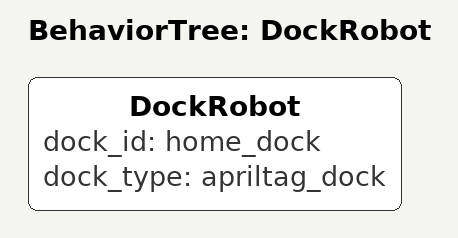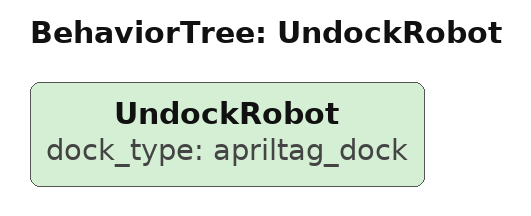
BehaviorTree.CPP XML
<root main_tree_to_execute="DockRobot">

  <BehaviorTree ID="DockRobot">
    <DockRobot dock_id="home_dock" dock_type="apriltag_dock"/>
  </BehaviorTree>

  <BehaviorTree ID="UndockRobot">
    <UndockRobot dock_type="apriltag_dock"/>
  </BehaviorTree>

</root>
